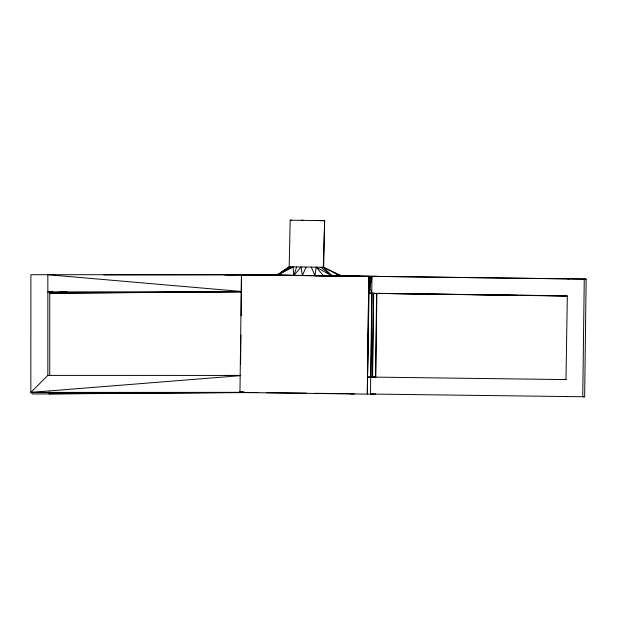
<?xml version="1.0" encoding="UTF-8"?>
<svg xmlns="http://www.w3.org/2000/svg" width="617" height="617" viewBox="0 0 617 617"><rect width="100%" height="100%" fill="white"/><g stroke="black" fill="none" stroke-linecap="round" stroke-linejoin="round"><path stroke-width="0.93" d="M257.783 392.512L32.732 394.016L30.85 392.389L30.896 274.712L244.633 274.735L586.15 279.092L584.646 396.77L582.756 396.8L584.253 279.123M49.468 391.911L49.468 393.8L244.772 392.389L240.946 392.088M49.483 291.224L49.738 293.322L241.255 291.741L49.483 293.106L66.675 291.502M49.722 375.113L49.738 293.322M277.997 275.074L241.455 274.812L239.951 392.489L367.308 394.116L368.596 292.982L375.136 293.322M240.568 363.953L240.938 335.093M241.185 315.842L241.455 274.812L371.989 276.37L370.493 394.039L367.308 394.116L368.812 276.439L369.051 293.206L367.524 377.134M370.956 377.056L372.028 293.345M372.352 377.041L373.424 293.33M373.678 293.322L372.599 377.033L375.468 377.303M376.601 293.322L375.529 377.033L367.778 377.134M375.776 377.751L376.848 293.561M565.99 379.594L567.332 295.882L368.943 293.314M291.656 220.223L290.175 220.207L289.196 266.829L276.694 275.159M314.894 275.699L316.251 267.184L332.093 275.907L323.293 267.269L324.642 220.639L323.67 267.269L341.764 275.984M369.028 293.33L371.773 293.353L369.938 287.661L369.051 276.431L369.051 293.206L369.19 276.424L369.012 277.557M371.989 276.37L369.938 287.661L370.061 276.416L369.622 284.429L369.753 276.424L369.344 281.545L369.475 276.424L369.151 279.624L369.298 276.424L368.997 278.028M258.685 275.028L293.869 275.475L296.607 266.93M306.047 267.053L302.376 275.568L301.057 266.991L293.869 275.475L293.399 275.359M274.611 275.19L277.334 275.236L271.642 275.128L277.905 275.205L263.258 274.935M241.201 392.088L245.026 392.389L30.85 392.389L47.841 375.406L240.723 375.429L225.298 375.445M278.352 274.758L280.666 273.277M281.344 272.768L277.264 275.236L290.468 266.853L277.133 275.228L292.998 266.883L293.869 275.475M282.902 271.781L285.239 270.3M278.414 274.812L280.072 273.933M276.917 275.174L292.998 266.883M335.363 273.323C336.211 274.665 345.15 276.686 340.368 275.992M352.083 276.215L356.657 276.131L315.11 275.73L311.23 267.122M244.371 274.897L246.283 274.712L224.202 274.873M52.892 291.494L47.841 291.91L47.841 375.406M242.967 274.897L244.887 274.735L103.772 274.873M30.85 392.389L240.476 375.66M239.951 392.489L243.129 392.412M350.572 393.893L353.51 393.823M372.244 276.362L377.072 276.339M567.555 278.899L568.951 278.876M370.74 394.039L372.136 394.024M566.028 396.577L567.416 396.554M321.75 220.608L316.382 220.47L317.277 220.493M227.01 274.873L246.53 274.712M268.788 275.043L277.581 275.251L289.196 266.829L323.67 267.269M263.513 274.927L266.444 274.927M342.258 276.046L341.186 276.038L347.533 276.061L341.324 276M356.911 276.123L359.834 276.123M241.779 291.718L47.841 291.91L47.841 274.712L241.54 291.471M31.105 392.605L243.383 392.412L239.558 392.08M372.383 394.016L375.568 394.016M303.371 220.3L301.59 220.277L302.129 220.284M299.399 275.49L261.87 274.951L277.611 275.151M303.34 275.575L356.433 276.154M290.175 220.207L324.642 220.639L316.382 220.47M340.545 275.915L586.15 279.092M378.483 293.391L422.676 293.962M425.56 294L469.761 294.571M472.645 294.61L517.81 295.196M520.686 295.235L564.887 295.813M367.879 377.026L566.244 379.594M266.853 392.713L306.618 393.137M314.994 393.33L354.497 393.746M370.493 394.039L584.646 396.77M377.527 293.376L567.062 296.052M316.806 220.493L315.086 220.454L324.642 220.639M265.834 274.981L277.874 275.251M319.259 220.539L322.197 220.608M323.455 275.814L316.251 267.184M338.887 275.043L341.548 275.984M323.293 267.269L340.584 275.992M320.778 267.238L332.093 275.907M48.087 392.605L49.715 394.016"/></g></svg>
